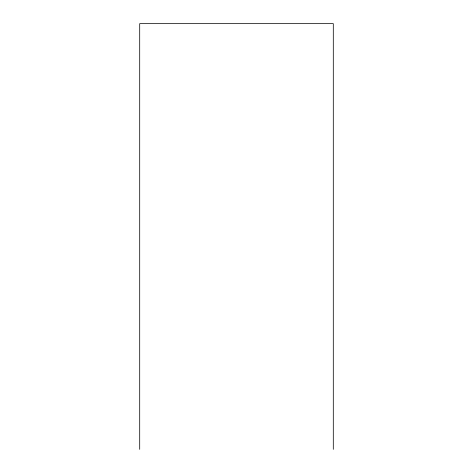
<?xml version="1.0" encoding="UTF-8"?>
<svg xmlns="http://www.w3.org/2000/svg" width="473" height="473" viewBox="0 0 473 473"><rect width="100%" height="100%" fill="white"/><g stroke="black" fill="none" stroke-linecap="round" stroke-linejoin="round"><path stroke-width="0.71" d="M333.299 449.35L333.299 23.65L139.701 23.65L139.701 449.35"/></g></svg>
